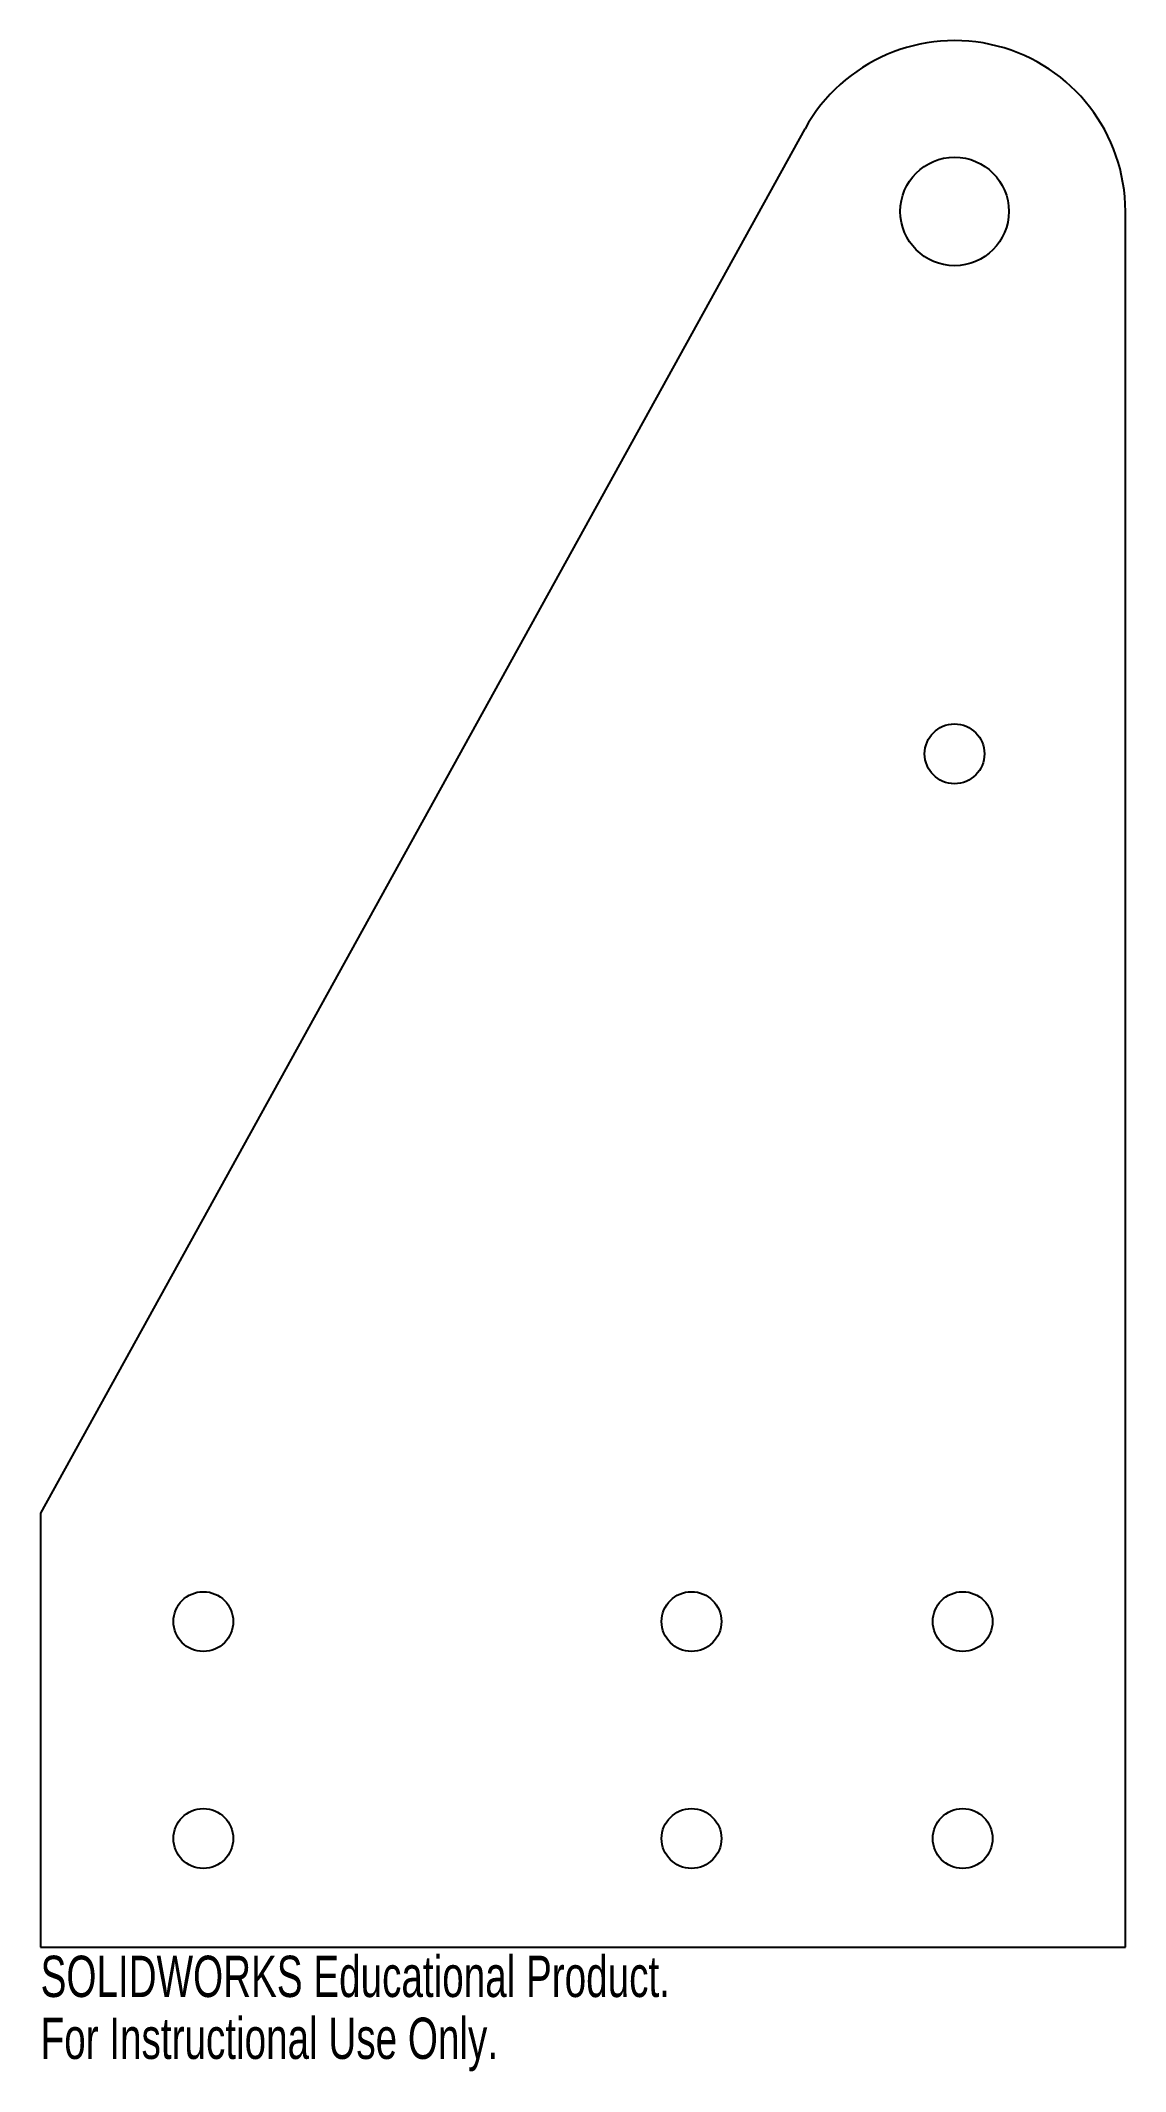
# Model space of a CAD drawing. Header units: millimetres. Extents: x -64 to 64, y -40 to 198.
import ezdxf

# ---------------------------------------------------------------- set-up
doc = ezdxf.new("R2010")
doc.units = ezdxf.units.MM
doc.styles.add('SLDTEXTSTYLE0', font='TXT', dxfattribs={"width": 0.7})

msp = doc.modelspace()

# ---------------------------------------------------------------- linework, layer by layer
at = {"color": 7, "linetype": 'Continuous', "lineweight": 25}
for p, q in [((25.99, 187.47), (-63.5, 25.4)), ((63.5, -25.4), (63.5, 177.8)), ((-63.5, 25.4), (-63.5, -25.4)), ((-63.5, -25.4), (63.5, -25.4))]:
    msp.add_line(p, q, dxfattribs=at)
for centre, radius in [((43.5, 177.8), 6.35), ((43.5, 114.3), 3.5), ((-44.45, 12.7), 3.5), ((12.7, 12.7), 3.5), ((44.45, 12.7), 3.5), ((-44.45, -12.7), 3.5), ((12.7, -12.7), 3.5), ((44.45, -12.7), 3.5)]:
    msp.add_circle(centre, radius, dxfattribs=at)
msp.add_arc((43.5, 177.8), 20, 0, 151.093, dxfattribs=at)

# ---------------------------------------------------------------- texts
at = {"color": 7, "linetype": 'Continuous', "char_height": 4.8336, "attachment_point": 1, "style": 'SLDTEXTSTYLE0'}
for s, insert in [('SOLIDWORKS Educational Product.', (-63.5, -26.42)), ('For Instructional Use Only.', (-63.5, -33.67))]:
    msp.add_mtext(s, dxfattribs=dict(at, insert=insert))

doc.saveas('drawing.dxf')
